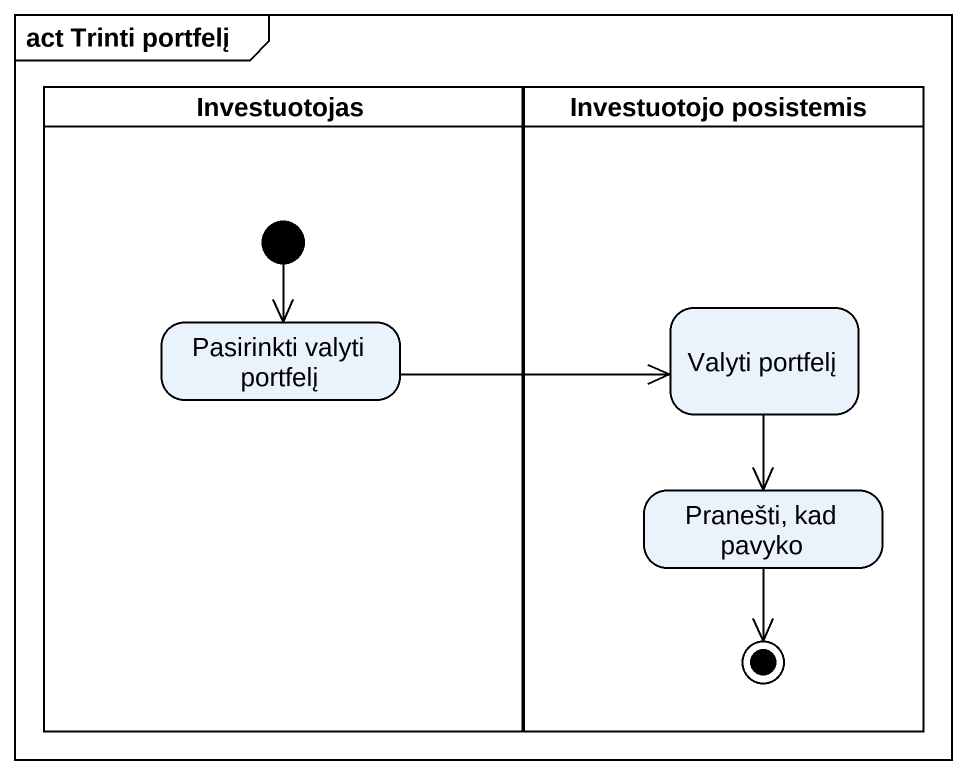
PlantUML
@startuml
mainframe act Trinti portfelį
hide empty description
state Investuotojas <<partition>> {
  state "Pasirinkti valyti portfelį" as Pasirinkti_valyti_portfelį
  [*] --> Pasirinkti_valyti_portfelį
}
state "Investuotojo posistemis" as Investuotojo_posistemis <<partition>> {
  state "Valyti portfelį" as Valyti_portfelį
  state "Pranešti, kad pavyko" as Pranešti_kad_pavyko
  Pranešti_kad_pavyko --> [*]
}
Pasirinkti_valyti_portfelį -right-> Valyti_portfelį
Valyti_portfelį --> Pranešti_kad_pavyko
@enduml
